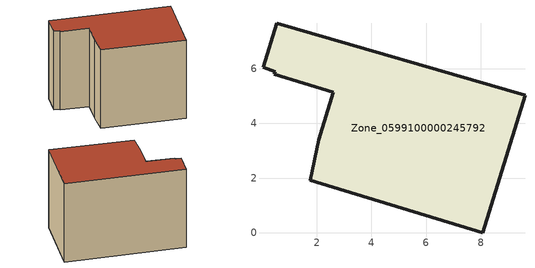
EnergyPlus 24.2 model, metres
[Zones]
Zone_0599100000245792
 floor ground (C_G): 0.44,5.8 0.47,5.89 0.03,6.05 0.53,7.67 9.62,5.04 8.07,0 1.76,1.92 2.07,3.4 2.6,5.14 z0
 wall outside (C_F): 1.76,1.92 8.07,0 9.62,5.04 0.53,7.67 0.03,6.05 0.47,5.89 0.44,5.8 2.6,5.14 2.07,3.4 1.76,1.92 z0:6.83
 roof outside (C_R): 0.47,5.89 0.44,5.8 2.6,5.14 2.07,3.4 1.76,1.92 8.07,0 9.62,5.04 0.53,7.67 0.03,6.05 z6.83
[BUILDING]
Pand.0599100000245792: North Axis=0; Terrain=City; Loads Convergence Tolerance Value=0.04; Temperature Convergence Tolerance Value=0.4; Solar Distribution=FullExterior; Maximum Number of Warmup Days=25; Minimum Number of Warmup Days=1
[Site:Location]
Rotterdam.The.Hague.AP_ZH_NLD Design_Conditions: Latitude=51.96; Longitude=4.45; Time Zone=1; Elevation=-4.5
[SITE:GROUNDTEMPERATURE:BUILDINGSURFACE]
18, 18, 18, 18, 18, 18, 18, 18, 18, 18, 18, 18
[MATERIAL] Thermal Absorptance=0.9; Solar Absorptance=0.7; Visible Absorptance=0.7
Name | Roughness | Thickness | Conductivity | Density | Specific Heat
G.TI.1946 | MediumSmooth | 0.15 | 1 | 540 | 1210
F.TI.1946 | Rough | 0.3 | 0.857143 | 1920 | 840
R.TI.1946 | MediumRough | 0.2 | 0.1 | 1500 | 1000
[CONSTRUCTION]
C_G: G.TI.1946
C_F: F.TI.1946
C_R: R.TI.1946
[ZONE]
Zone_0599100000245792: Type=1; Multiplier=1; Ceiling Height=Autocalculate; Volume=Autocalculate; Floor Area=autocalculate; Part of Total Floor Area=Yes
[ZONEINFILTRATION:DESIGNFLOWRATE]
Infil_Zone_0599100000245792: Zone or ZoneList or Space or SpaceList=Zone_0599100000245792; Schedule=AlwaysOn; Design Flow Rate Calculation Method=Flow/Area; Flow Rate per Floor Area=0.003; Constant Term Coefficient=1; Temperature Term Coefficient=0; Velocity Term Coefficient=0; Velocity Squared Term Coefficient=0
[HVACTEMPLATE:ZONE:IDEALLOADSAIRSYSTEM]
Zone_0599100000245792: Maximum Heating Supply Air Temperature=50; Minimum Cooling Supply Air Temperature=13; Maximum Heating Supply Air Humidity Ratio=0.0156; Minimum Cooling Supply Air Humidity Ratio=0.0077; Heating Limit=NoLimit; Cooling Limit=NoLimit; Dehumidification Control Type=ConstantSensibleHeatRatio; Cooling Sensible Heat Ratio=0.7; Dehumidification Setpoint=60; Humidification Control Type=None; Humidification Setpoint=30; Outdoor Air Method=None; Outdoor Air Flow Rate per Person=0.00944; Outdoor Air Flow Rate per Zone Floor Area=0; Outdoor Air Flow Rate per Zone=0; Demand Controlled Ventilation Type=None; Outdoor Air Economizer Type=NoEconomizer; Heat Recovery Type=None; Sensible Heat Recovery Effectiveness=0.7; Latent Heat Recovery Effectiveness=0.65
[ZONECONTROL:THERMOSTAT]
ThermostatControl_Zone_0599100000245792: Zone or ZoneList=Zone_0599100000245792; Control Type Schedule=DualSetpointControlType; Control 1=Thermostat_Zone_0599100000245792; Temperature Difference Between Cutout And Setpoint=0
[THERMOSTATSETPOINT:DUALSETPOINT]
Thermostat_Zone_0599100000245792: Heating Setpoint Temperature Schedule=HeatingSetpoint_Zone_0599100000245792; Cooling Setpoint Temperature Schedule=CoolingSetpoint_Zone_0599100000245792
[SCHEDULE:COMPACT]
HeatingSetpoint_Zone_0599100000245792: Through: 12/31, For: AllDays, Until: 24:00, 21
CoolingSetpoint_Zone_0599100000245792: Through: 12/31, For: AllDays, Until: 24:00, 24
DualSetpointControlType: Through: 12/31, For: AllDays, Until: 24:00, 4
AlwaysOn: Through: 12/31, For: AllDays, Until: 24:00, 1
